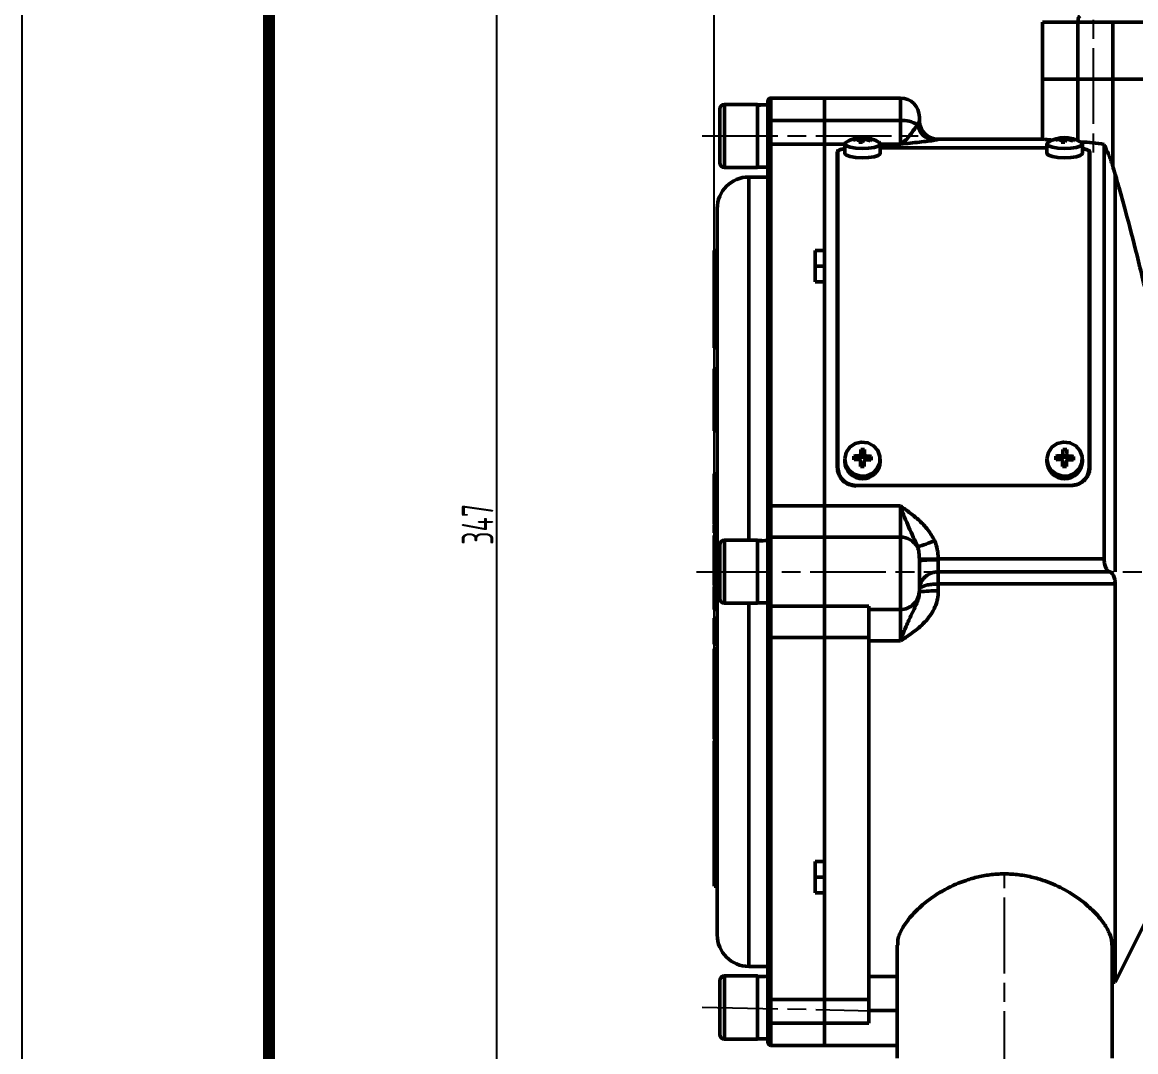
# Model space of a CAD drawing. Header units: millimetres. Extents: x 7343 to 8240, y 5038 to 5694.
# Drawn here: x 7343.4 to 7519.7, y 5391.7 to 5554.7 of the extents above; entities that cross this region are included whole.
import ezdxf

# ---------------------------------------------------------------- set-up
doc = ezdxf.new("R2010")
doc.units = ezdxf.units.MM
doc.linetypes.add('AM_ISO08W050', pattern=[18, 12, -1.5, 3, -1.5])
for name, color, linetype, lineweight in [('AM_5', 3, 'Continuous', 25), ('AM_7', 4, 'AM_ISO08W050', 25), ('AM_BOR', 7, 'Continuous', 50)]:
    doc.layers.add(name, color=color, linetype=linetype, lineweight=lineweight)
doc.styles.add('工程字', font='gbenor.shx', dxfattribs={"width": 0.707, "bigfont": 'hztxt.shx'})
doc.dimstyles.new('AM_GB$0', dxfattribs={"dimtxt": 3.5, "dimasz": 2.5, "dimexe": 1, "dimexo": 1, "dimgap": 0.5, "dimtad": 1, "dimdsep": 46, "dimtxsty": '工程字', "dimcen": 0, "dimclrd": 256, "dimclre": 256, "dimclrt": 2, "dimadec": 0, "dimazin": 2, "dimtp": 0.1, "dimtm": 0.1, "dimtfac": 0.71, "dimtmove": 0, "dimatfit": 3, "dimfxl": 0, "dimlwd": -1, "dimlwe": -1, "dimarcsym": 0})

# ---------------------------------------------------------------- blocks, each defined once
blk = doc.blocks.new('*D38')
at = {"layer": 'AM_5', "transparency": 16777216}
for p, q in [((7452.94, 5418.93), (7452.94, 5656.92)), ((7816.14, 5449.1), (7816.14, 5656.92)), ((7813.64, 5655.92), (7455.44, 5655.92))]:
    blk.add_line(p, q, dxfattribs=at)
for points in [[(7455.44, 5656.34), (7455.44, 5655.51), (7452.94, 5655.92)], [(7813.64, 5656.34), (7813.64, 5655.51), (7816.14, 5655.92)]]:
    blk.add_solid(points, dxfattribs=at)
at = {"layer": 'Defpoints', "color": 0}
for p in [(7452.94, 5655.92), (7816.14, 5448.1), (7452.94, 5417.93)]:
    blk.add_point(p, dxfattribs=at)
at = {"layer": 'AM_5', "color": 2, "transparency": 16777216, "insert": (7629.74, 5658.92), "char_height": 5, "attachment_point": 5, "style": '工程字'}
blk.add_mtext('363.2', dxfattribs=at)
blk = doc.blocks.new('*D42')
at = {"layer": 'AM_5', "transparency": 16777216}
for p, q in [((7603.94, 5648.73), (7417.51, 5648.73)), ((7418.51, 5646.23), (7418.51, 5304.23)), ((7612.44, 5301.73), (7417.51, 5301.73))]:
    blk.add_line(p, q, dxfattribs=at)
for points in [[(7418.1, 5646.23), (7418.93, 5646.23), (7418.51, 5648.73)], [(7418.1, 5304.23), (7418.93, 5304.23), (7418.51, 5301.73)]]:
    blk.add_solid(points, dxfattribs=at)
at = {"layer": 'Defpoints', "color": 0}
for p in [(7604.94, 5648.73), (7418.51, 5301.73), (7613.44, 5301.73)]:
    blk.add_point(p, dxfattribs=at)
at = {"layer": 'AM_5', "color": 2, "transparency": 16777216, "insert": (7415.51, 5475.23), "char_height": 5, "attachment_point": 5, "rotation": 90, "style": '工程字'}
blk.add_mtext('347', dxfattribs=at)

msp = doc.modelspace()

# ---------------------------------------------------------------- linework, layer by layer
msp.add_line((7343.435, 5038.228), (7343.435, 5694.478))
at = {"const_width": 1.875}
msp.add_lwpolyline([(8232.497, 5686.665), (7382.497, 5686.665), (7382.497, 5046.04), (8232.497, 5046.04)], close=True, dxfattribs=at)
at = {"layer": 'AM_7'}
for p, q in [((7512.94, 5568.623), (7512.94, 5533.6)), ((7451.046, 5536.729), (7485.234, 5536.729)), ((7450.146, 5467.7), (7565.927, 5467.7)), ((7498.94, 5332.141), (7498.893, 5419.884)), ((7451.046, 5398.788), (7480.233, 5398.178))]:
    msp.add_line(p, q, dxfattribs=at)
at = {"layer": 'AM_BOR'}
for p, q in [((7504.94, 5554.729), (7504.94, 5545.729)), ((7510.537, 5554.729), (7504.94, 5554.729)), ((7516.038, 5554.729), (7510.537, 5554.729)), ((7510.537, 5554.729), (7510.537, 5545.729)), ((7590.924, 5554.729), (7516.038, 5554.729)), ((7516.038, 5554.729), (7516.038, 5545.729)), ((7504.94, 5545.729), (7504.94, 5536.2)), ((7510.537, 5545.729), (7504.94, 5545.729)), ((7510.537, 5545.729), (7516.038, 5545.729)), ((7510.537, 5535.996), (7510.537, 5545.729)), ((7516.038, 5545.729), (7537.863, 5545.729)), ((7516.038, 5545.729), (7516.038, 5532.023)), ((7516.038, 5545.729), (7590.924, 5545.729)), ((7459.84, 5541.729), (7454.59, 5541.729)), ((7454.59, 5541.729), (7454.59, 5531.729)), ((7459.84, 5541.729), (7459.84, 5531.729)), ((7461.44, 5538.986), (7461.44, 5542.229)), ((7470.44, 5542.729), (7461.94, 5542.729)), ((7461.94, 5542.729), (7461.94, 5539.191)), ((7482.44, 5542.729), (7470.44, 5542.729)), ((7470.44, 5539.191), (7470.44, 5542.729)), ((7482.44, 5539.191), (7482.44, 5542.729)), ((7453.84, 5532.479), (7453.84, 5540.979)), ((7485.44, 5539.729), (7485.44, 5539.194)), ((7461.44, 5534.939), (7461.44, 5538.986)), ((7461.94, 5539.191), (7461.94, 5535.433)), ((7461.94, 5539.191), (7470.44, 5539.191)), ((7470.44, 5535.433), (7470.44, 5539.191)), ((7470.44, 5539.191), (7482.44, 5539.191)), ((7482.44, 5535.433), (7482.44, 5539.191)), ((7475.212, 5536.133), (7475.149, 5536.243)), ((7475.915, 5536.202), (7475.915, 5536.355)), ((7476.028, 5535.763), (7476.028, 5536.137)), ((7476.27, 5536.414), (7476.27, 5535.75)), ((7476.355, 5535.744), (7476.432, 5536.455)), ((7476.851, 5536.373), (7476.851, 5536.153)), ((7477.089, 5536.292), (7477.089, 5536.12)), ((7505.201, 5536.199), (7488.434, 5536.199)), ((7488.436, 5536.199), (7488.434, 5536.199)), ((7505.186, 5536.2), (7488.436, 5536.2)), ((7507.212, 5536.133), (7507.149, 5536.243)), ((7507.915, 5536.202), (7507.915, 5536.355)), ((7508.028, 5535.763), (7508.028, 5536.137)), ((7508.27, 5536.414), (7508.27, 5535.75)), ((7508.355, 5535.744), (7508.432, 5536.455)), ((7508.851, 5536.373), (7508.851, 5536.153)), ((7509.089, 5536.292), (7509.089, 5536.12)), ((7461.44, 5478.065), (7461.44, 5534.939)), ((7461.94, 5535.433), (7461.94, 5478.141)), ((7461.94, 5535.433), (7470.44, 5535.433)), ((7470.44, 5518.578), (7470.44, 5535.433)), ((7470.44, 5535.433), (7470.44, 5478.141)), ((7473.64, 5535.433), (7470.44, 5535.433)), ((7473.64, 5535.464), (7473.64, 5533.972)), ((7476.022, 5535.763), (7476.022, 5536.116)), ((7479.24, 5533.972), (7479.24, 5535.464)), ((7482.44, 5535.433), (7479.24, 5535.433)), ((7479.24, 5534.854), (7505.64, 5534.854)), ((7505.64, 5535.464), (7505.64, 5533.972)), ((7508.022, 5535.763), (7508.022, 5536.116)), ((7508.075, 5535.94), (7508.526, 5535.906)), ((7511.24, 5533.972), (7511.24, 5535.464)), ((7514.69, 5469.757), (7514.69, 5535.392)), ((7472.44, 5484.313), (7472.44, 5534.192)), ((7472.54, 5484.195), (7472.54, 5534.221)), ((7512.34, 5534.221), (7512.34, 5484.195)), ((7512.44, 5484.313), (7512.44, 5534.192)), ((7454.59, 5531.729), (7459.84, 5531.729)), ((7459.84, 5531.789), (7461.44, 5531.789)), ((7461.44, 5530.229), (7458.44, 5530.229)), ((7458.44, 5530.229), (7458.44, 5472.729)), ((7516.44, 5467.729), (7516.44, 5530.636)), ((7453.44, 5410.229), (7453.44, 5525.229)), ((7452.94, 5518.59), (7453.44, 5518.59)), ((7452.94, 5518.59), (7452.94, 5518.403)), ((7468.94, 5518.578), (7470.44, 5518.578)), ((7468.94, 5518.578), (7468.94, 5513.628)), ((7452.94, 5518.366), (7453.44, 5518.366)), ((7452.94, 5518.366), (7452.94, 5518.23)), ((7452.94, 5518.23), (7453.44, 5518.23)), ((7452.94, 5516.921), (7453.44, 5516.921)), ((7452.94, 5516.921), (7452.94, 5516.424)), ((7452.94, 5516.424), (7453.44, 5516.424)), ((7468.94, 5516.099), (7470.44, 5516.099)), ((7452.94, 5514.488), (7453.44, 5514.488)), ((7468.94, 5513.628), (7470.44, 5513.628)), ((7470.44, 5478.141), (7470.44, 5513.628)), ((7452.94, 5512.447), (7453.44, 5512.447)), ((7452.94, 5512.414), (7452.94, 5512.288)), ((7452.94, 5512.262), (7453.44, 5512.262)), ((7452.877, 5510.444), (7452.94, 5510.444)), ((7452.94, 5511.435), (7453.44, 5511.435)), ((7452.94, 5511.435), (7452.94, 5509.555)), ((7452.94, 5509.555), (7453.44, 5509.555)), ((7452.94, 5508.834), (7453.44, 5508.834)), ((7452.94, 5508.834), (7452.94, 5508.302)), ((7452.94, 5508.302), (7453.44, 5508.302)), ((7452.94, 5508.302), (7452.94, 5507.213)), ((7452.94, 5507.213), (7453.44, 5507.213)), ((7452.94, 5507.213), (7452.94, 5506.882)), ((7452.94, 5506.882), (7453.44, 5506.882)), ((7452.94, 5506.161), (7453.44, 5506.161)), ((7452.94, 5506.161), (7452.94, 5505.629)), ((7452.94, 5505.629), (7453.44, 5505.629)), ((7452.94, 5505.629), (7452.94, 5505.326)), ((7452.94, 5505.326), (7453.44, 5505.326)), ((7452.94, 5503.819), (7453.44, 5503.819)), ((7452.94, 5503.168), (7453.44, 5503.168)), ((7452.94, 5499.861), (7453.44, 5499.861)), ((7452.94, 5499.861), (7452.94, 5499.535)), ((7452.94, 5499.535), (7453.44, 5499.535)), ((7452.94, 5499.535), (7452.94, 5499.44)), ((7452.94, 5499.378), (7453.44, 5499.378)), ((7452.94, 5498.553), (7453.44, 5498.553)), ((7452.94, 5498.308), (7452.94, 5498.255)), ((7452.94, 5498.242), (7453.44, 5498.242)), ((7452.94, 5497.376), (7453.44, 5497.376)), ((7452.94, 5497.364), (7452.94, 5496.646)), ((7452.94, 5496.585), (7453.44, 5496.585)), ((7452.94, 5495.773), (7453.44, 5495.773)), ((7452.94, 5495.73), (7452.94, 5494.941)), ((7452.94, 5494.941), (7453.44, 5494.941)), ((7452.94, 5494.093), (7453.44, 5494.093)), ((7452.94, 5494.093), (7452.94, 5493.766)), ((7452.94, 5493.766), (7453.44, 5493.766)), ((7452.94, 5493.762), (7453.44, 5493.762)), ((7452.94, 5493.762), (7452.94, 5493.436)), ((7452.94, 5493.436), (7453.44, 5493.436)), ((7452.94, 5492.442), (7453.44, 5492.442)), ((7452.94, 5492.442), (7452.94, 5492.132)), ((7452.94, 5492.132), (7453.44, 5492.132)), ((7452.94, 5491.812), (7453.44, 5491.812)), ((7452.94, 5491.812), (7452.94, 5491.231)), ((7452.94, 5491.231), (7453.44, 5491.231)), ((7452.94, 5490.399), (7453.44, 5490.399)), ((7452.94, 5490.399), (7452.94, 5490.054)), ((7452.94, 5490.054), (7453.44, 5490.054)), ((7476.155, 5485.971), (7476.174, 5487.072)), ((7508.155, 5485.971), (7508.174, 5487.072)), ((7473.64, 5485.562), (7473.64, 5485.17)), ((7475.847, 5485.688), (7475.065, 5486.052)), ((7475.847, 5485.688), (7475.847, 5486.074)), ((7475.913, 5485.481), (7475.917, 5485.664)), ((7476.125, 5484.815), (7476.125, 5485.204)), ((7476.125, 5484.811), (7476.125, 5485.196)), ((7476.145, 5485.873), (7476.761, 5485.858)), ((7476.155, 5486.356), (7476.155, 5485.971)), ((7476.754, 5486.335), (7476.754, 5485.946)), ((7476.977, 5485.638), (7476.972, 5485.458)), ((7477.047, 5486.045), (7477.047, 5485.659)), ((7477.047, 5485.659), (7477.829, 5485.985)), ((7479.24, 5485.17), (7479.24, 5485.562)), ((7505.64, 5485.562), (7505.64, 5485.17)), ((7507.847, 5485.688), (7507.065, 5486.052)), ((7507.847, 5485.688), (7507.847, 5486.074)), ((7507.913, 5485.481), (7507.917, 5485.664)), ((7508.125, 5484.815), (7508.125, 5485.204)), ((7508.125, 5484.811), (7508.125, 5485.196)), ((7508.145, 5485.873), (7508.761, 5485.858)), ((7508.155, 5486.356), (7508.155, 5485.971)), ((7508.754, 5486.335), (7508.754, 5485.946)), ((7508.977, 5485.638), (7508.972, 5485.458)), ((7509.047, 5486.045), (7509.047, 5485.659)), ((7509.047, 5485.659), (7509.829, 5485.985)), ((7511.24, 5485.17), (7511.24, 5485.562)), ((7472.54, 5484.195), (7472.54, 5484.074)), ((7476.125, 5484.811), (7476.105, 5484.4)), ((7476.716, 5484.833), (7476.125, 5484.848)), ((7508.125, 5484.811), (7508.105, 5484.4)), ((7508.716, 5484.833), (7508.125, 5484.848)), ((7512.34, 5484.074), (7512.065, 5482.986)), ((7512.34, 5484.195), (7512.34, 5484.074)), ((7452.94, 5483.244), (7453.44, 5483.244)), ((7452.94, 5482.221), (7453.44, 5482.221)), ((7452.94, 5482.221), (7452.94, 5481.566)), ((7452.94, 5481.566), (7453.44, 5481.566)), ((7452.94, 5481.566), (7452.94, 5478.414)), ((7475.44, 5481.386), (7475.44, 5481.286)), ((7509.44, 5481.386), (7475.44, 5481.386)), ((7509.44, 5481.386), (7509.44, 5481.286)), ((7452.94, 5478.414), (7453.44, 5478.414)), ((7452.94, 5478.414), (7452.94, 5477.677)), ((7461.44, 5472.745), (7461.44, 5478.065)), ((7461.94, 5478.141), (7461.94, 5473.201)), ((7461.94, 5478.141), (7470.44, 5478.141)), ((7470.44, 5473.201), (7470.44, 5478.141)), ((7470.44, 5478.141), (7482.44, 5478.141)), ((7482.44, 5473.201), (7482.44, 5478.141)), ((7452.94, 5477.677), (7453.44, 5477.677)), ((7452.94, 5476.326), (7452.94, 5476.277)), ((7452.94, 5476.203), (7453.44, 5476.203)), ((7452.94, 5475.302), (7453.44, 5475.302)), ((7452.94, 5475.228), (7452.94, 5474.607)), ((7452.94, 5474.607), (7453.44, 5474.607)), ((7452.94, 5474.607), (7452.94, 5473.87)), ((7452.94, 5473.87), (7453.44, 5473.87)), ((7452.94, 5473.747), (7453.44, 5473.747)), ((7452.94, 5473.486), (7452.94, 5473.307)), ((7452.94, 5473.307), (7453.44, 5473.307)), ((7452.94, 5473.307), (7452.94, 5473.099)), ((7452.94, 5473.099), (7453.44, 5473.099)), ((7452.94, 5473.099), (7452.94, 5465.554)), ((7459.84, 5472.729), (7454.59, 5472.729)), ((7454.59, 5472.729), (7454.59, 5462.729)), ((7459.84, 5472.729), (7459.84, 5462.729)), ((7461.44, 5462.714), (7461.44, 5472.745)), ((7461.94, 5473.201), (7461.94, 5462.258)), ((7461.94, 5473.201), (7470.44, 5473.201)), ((7470.44, 5462.258), (7470.44, 5473.201)), ((7482.44, 5473.201), (7470.44, 5473.201)), ((7482.44, 5461.75), (7482.44, 5473.201)), ((7453.84, 5463.479), (7453.84, 5471.979)), ((7485.44, 5469.44), (7485.44, 5464.739)), ((7488.434, 5469.757), (7514.69, 5469.757)), ((7488.44, 5469.595), (7488.44, 5467.714)), ((7515.579, 5467.714), (7488.44, 5467.714)), ((7488.44, 5467.714), (7488.44, 5465.789)), ((7488.44, 5465.789), (7488.44, 5464.672)), ((7516.44, 5465.789), (7488.44, 5465.789)), ((7516.44, 5402.729), (7516.44, 5465.789)), ((7453.44, 5465.397), (7452.877, 5465.397)), ((7452.94, 5465.37), (7453.44, 5465.37)), ((7452.94, 5465.195), (7452.94, 5464.825)), ((7485.44, 5464.739), (7485.44, 5464.531)), ((7452.94, 5462.835), (7453.44, 5462.835)), ((7452.94, 5462.835), (7452.94, 5461.75)), ((7454.59, 5462.729), (7459.84, 5462.729)), ((7458.44, 5462.729), (7458.44, 5405.229)), ((7459.84, 5462.789), (7461.44, 5462.789)), ((7461.44, 5457.394), (7461.44, 5462.714)), ((7461.94, 5462.258), (7470.44, 5462.258)), ((7461.94, 5462.258), (7461.94, 5457.318)), ((7470.44, 5457.318), (7470.44, 5462.258)), ((7470.44, 5462.258), (7477.44, 5462.258)), ((7477.44, 5462.258), (7477.44, 5457.318)), ((7452.877, 5461.946), (7452.94, 5461.946)), ((7452.94, 5461.75), (7453.44, 5461.75)), ((7452.94, 5460.384), (7453.44, 5460.384)), ((7452.94, 5460.384), (7452.94, 5460.262)), ((7477.44, 5461.75), (7482.44, 5461.75)), ((7482.44, 5456.781), (7482.44, 5461.75)), ((7452.94, 5460.284), (7452.877, 5460.284)), ((7452.94, 5460.262), (7453.44, 5460.262)), ((7452.94, 5460.262), (7452.94, 5459.734)), ((7452.94, 5459.734), (7453.44, 5459.734)), ((7452.94, 5459.734), (7452.94, 5459.611)), ((7452.94, 5459.611), (7453.44, 5459.611)), ((7452.94, 5459.611), (7452.94, 5459.564)), ((7452.94, 5459.564), (7453.44, 5459.564)), ((7452.94, 5459.564), (7452.94, 5459.441)), ((7452.94, 5459.441), (7453.44, 5459.441)), ((7452.94, 5459.441), (7452.94, 5456.246)), ((7461.44, 5400.519), (7461.44, 5457.394)), ((7461.94, 5457.318), (7470.44, 5457.318)), ((7461.94, 5457.318), (7461.94, 5400.025)), ((7470.44, 5421.831), (7470.44, 5457.318)), ((7477.44, 5457.318), (7470.44, 5457.318)), ((7470.44, 5457.318), (7470.44, 5400.025)), ((7477.44, 5457.318), (7477.44, 5400.025)), ((7452.877, 5456.519), (7452.94, 5456.519)), ((7452.94, 5456.246), (7453.44, 5456.246)), ((7452.94, 5455.512), (7453.44, 5455.512)), ((7452.94, 5455.512), (7452.94, 5455.322)), ((7452.94, 5455.322), (7453.44, 5455.322)), ((7452.94, 5455.322), (7452.94, 5454.091)), ((7482.44, 5456.781), (7477.44, 5456.781)), ((7452.94, 5454.091), (7453.44, 5454.091)), ((7452.94, 5454.091), (7452.94, 5453.902)), ((7452.94, 5453.902), (7453.44, 5453.902)), ((7452.94, 5453.902), (7452.94, 5450.645)), ((7452.94, 5450.645), (7453.44, 5450.645)), ((7452.94, 5450.645), (7452.94, 5450.139)), ((7452.94, 5450.139), (7453.44, 5450.139)), ((7452.94, 5450.139), (7452.94, 5449.582)), ((7452.94, 5449.582), (7453.44, 5449.582)), ((7452.94, 5449.582), (7452.94, 5447.305)), ((7452.94, 5447.305), (7453.44, 5447.305)), ((7452.94, 5447.305), (7452.94, 5446.64)), ((7452.94, 5446.64), (7453.44, 5446.64)), ((7452.94, 5446.64), (7452.94, 5445.576)), ((7453.44, 5445.669), (7452.877, 5445.669)), ((7453.44, 5445.57), (7452.877, 5445.57)), ((7452.94, 5445.189), (7453.44, 5445.189)), ((7452.94, 5445.189), (7452.94, 5444.761)), ((7452.94, 5444.761), (7453.44, 5444.761)), ((7452.94, 5444.761), (7452.94, 5443.312)), ((7452.94, 5443.312), (7453.44, 5443.312)), ((7452.94, 5443.312), (7452.94, 5442.85)), ((7452.94, 5442.85), (7453.44, 5442.85)), ((7452.877, 5441.229), (7452.94, 5441.229)), ((7452.877, 5441.207), (7453.44, 5441.207)), ((7452.94, 5441.926), (7453.44, 5441.926)), ((7452.94, 5440.944), (7453.44, 5440.944)), ((7452.94, 5439.242), (7453.44, 5439.242)), ((7452.94, 5439.242), (7452.94, 5438.7)), ((7452.94, 5438.7), (7453.44, 5438.7)), ((7452.94, 5438.7), (7452.94, 5438.098)), ((7452.94, 5438.098), (7453.44, 5438.098)), ((7452.94, 5438.098), (7452.94, 5437.978)), ((7452.94, 5437.978), (7453.44, 5437.978)), ((7452.94, 5437.978), (7452.94, 5436.541)), ((7452.94, 5436.541), (7453.44, 5436.541)), ((7452.94, 5436.541), (7452.94, 5435.963)), ((7452.94, 5435.963), (7453.44, 5435.963)), ((7452.94, 5435.963), (7452.94, 5435.71)), ((7452.94, 5435.71), (7453.44, 5435.71)), ((7452.94, 5435.71), (7452.94, 5434.607)), ((7452.94, 5434.607), (7453.44, 5434.607)), ((7452.94, 5434.607), (7452.94, 5434.185)), ((7452.94, 5434.185), (7453.44, 5434.185)), ((7452.94, 5434.185), (7452.94, 5431.865)), ((7452.94, 5433.865), (7452.877, 5433.865)), ((7452.94, 5431.865), (7453.44, 5431.865)), ((7452.94, 5431.865), (7452.94, 5430.185)), ((7452.877, 5428.762), (7452.94, 5428.762)), ((7452.94, 5430.185), (7453.44, 5430.185)), ((7452.94, 5430.185), (7452.94, 5429.678)), ((7452.94, 5429.678), (7453.44, 5429.678)), ((7452.94, 5429.678), (7452.94, 5428.544)), ((7452.877, 5427.246), (7452.94, 5427.246)), ((7452.94, 5428.544), (7453.44, 5428.544)), ((7452.94, 5428.544), (7452.94, 5428.079)), ((7452.94, 5428.079), (7453.44, 5428.079)), ((7452.94, 5428.079), (7452.94, 5427.497)), ((7452.94, 5427.497), (7453.44, 5427.497)), ((7452.94, 5427.497), (7452.94, 5427.248)), ((7452.94, 5427.248), (7453.44, 5427.248)), ((7452.94, 5427.248), (7452.94, 5426.744)), ((7452.94, 5426.744), (7453.44, 5426.744)), ((7452.94, 5426.744), (7452.94, 5424.968)), ((7452.94, 5424.968), (7453.44, 5424.968)), ((7452.94, 5424.968), (7452.94, 5424.25)), ((7452.94, 5424.25), (7453.44, 5424.25)), ((7452.94, 5424.25), (7452.94, 5423.678)), ((7452.94, 5423.678), (7453.44, 5423.678)), ((7452.94, 5423.678), (7452.94, 5422.948)), ((7452.94, 5422.948), (7453.44, 5422.948)), ((7452.94, 5422.948), (7452.94, 5421.956)), ((7452.94, 5421.956), (7453.44, 5421.956)), ((7452.94, 5421.956), (7452.94, 5421.384)), ((7468.94, 5421.831), (7470.44, 5421.831)), ((7468.94, 5421.831), (7468.94, 5416.881)), ((7452.94, 5421.384), (7453.44, 5421.384)), ((7452.94, 5421.384), (7452.94, 5420.29)), ((7452.94, 5420.29), (7453.44, 5420.29)), ((7452.94, 5420.29), (7452.94, 5420.189)), ((7452.94, 5420.189), (7453.44, 5420.189)), ((7452.94, 5420.189), (7452.94, 5419.599)), ((7452.94, 5419.599), (7453.44, 5419.599)), ((7452.94, 5419.599), (7452.94, 5418.847)), ((7452.94, 5418.847), (7453.44, 5418.847)), ((7452.94, 5418.847), (7452.94, 5418.289)), ((7452.94, 5418.289), (7453.44, 5418.289)), ((7452.94, 5418.289), (7452.94, 5418.205)), ((7452.94, 5418.205), (7453.44, 5418.205)), ((7452.94, 5418.205), (7452.94, 5417.931)), ((7468.94, 5419.359), (7470.44, 5419.359)), ((7452.94, 5417.931), (7453.44, 5417.931)), ((7468.94, 5416.881), (7470.44, 5416.881)), ((7470.44, 5400.025), (7470.44, 5416.881)), ((7516.44, 5402.729), (7523.44, 5416.729)), ((7481.94, 5408.626), (7481.94, 5390.729)), ((7515.94, 5390.729), (7515.94, 5408.62)), ((7458.44, 5405.229), (7461.44, 5405.229)), ((7453.84, 5394.479), (7453.84, 5402.979)), ((7459.84, 5403.729), (7454.59, 5403.729)), ((7454.59, 5403.729), (7454.59, 5393.729)), ((7459.84, 5403.729), (7459.84, 5393.729)), ((7477.44, 5403.658), (7481.94, 5403.658)), ((7515.94, 5402.729), (7516.44, 5402.729)), ((7461.44, 5396.473), (7461.44, 5400.519)), ((7461.94, 5400.025), (7470.44, 5400.025)), ((7461.94, 5400.025), (7461.94, 5396.268)), ((7470.44, 5396.268), (7470.44, 5400.025)), ((7470.44, 5400.025), (7477.44, 5400.025)), ((7477.44, 5400.025), (7477.44, 5396.268)), ((7481.94, 5398.237), (7477.44, 5398.237)), ((7461.44, 5393.229), (7461.44, 5396.473)), ((7461.94, 5396.268), (7470.44, 5396.268)), ((7461.94, 5396.268), (7461.94, 5392.729)), ((7470.44, 5392.729), (7470.44, 5396.268)), ((7477.44, 5396.268), (7470.44, 5396.268)), ((7454.59, 5393.729), (7459.84, 5393.729)), ((7459.84, 5393.789), (7461.44, 5393.789)), ((7461.94, 5392.729), (7470.44, 5392.729)), ((7470.44, 5392.729), (7481.94, 5392.729))]:
    msp.add_line(p, q, dxfattribs=at)
at = {"layer": 'AM_BOR', "flags": 128}
for points in [[(7510.838, 5555.729), (7510.779, 5555.71), (7510.723, 5555.653), (7510.671, 5555.561), (7510.625, 5555.436), (7510.588, 5555.285), (7510.56, 5555.112), (7510.543, 5554.924), (7510.537, 5554.729)], [(7461.94, 5539.191), (7461.842, 5539.187), (7461.748, 5539.175), (7461.662, 5539.156), (7461.586, 5539.131), (7461.524, 5539.1), (7461.478, 5539.064), (7461.449, 5539.026), (7461.44, 5538.986)], [(7479.018, 5535.741), (7479.15, 5535.642), (7479.221, 5535.381), (7478.916, 5535.131), (7478.277, 5534.926), (7477.389, 5534.793), (7476.374, 5534.751), (7475.367, 5534.805), (7474.505, 5534.948), (7473.904, 5535.161), (7473.646, 5535.415), (7473.765, 5535.675), (7473.861, 5535.741)], [(7511.018, 5535.741), (7511.15, 5535.642), (7511.221, 5535.381), (7510.916, 5535.131), (7510.277, 5534.926), (7509.389, 5534.793), (7508.374, 5534.751), (7507.367, 5534.805), (7506.505, 5534.948), (7505.904, 5535.161), (7505.646, 5535.415), (7505.765, 5535.675), (7505.861, 5535.741)], [(7479.24, 5533.972), (7479.221, 5533.889), (7478.916, 5533.639), (7478.277, 5533.434), (7477.389, 5533.301), (7476.374, 5533.259), (7475.367, 5533.313), (7474.505, 5533.457), (7473.904, 5533.669), (7473.646, 5533.923), (7473.64, 5533.972)], [(7511.24, 5533.972), (7511.221, 5533.889), (7510.916, 5533.639), (7510.277, 5533.434), (7509.389, 5533.301), (7508.374, 5533.259), (7507.367, 5533.313), (7506.505, 5533.457), (7505.904, 5533.669), (7505.646, 5533.923), (7505.64, 5533.972)], [(7473.64, 5485.63), (7473.855, 5486.603), (7474.418, 5487.436), (7475.254, 5488.016), (7476.251, 5488.264), (7477.273, 5488.147), (7478.182, 5487.682), (7478.856, 5486.93), (7479.204, 5485.993), (7479.178, 5484.998), (7478.783, 5484.08), (7478.071, 5483.361), (7477.138, 5482.94), (7476.112, 5482.873), (7475.129, 5483.169), (7474.324, 5483.789), (7473.804, 5484.647), (7473.64, 5485.63)], [(7476.155, 5486.356), (7476.157, 5486.449), (7476.16, 5486.54), (7476.162, 5486.631), (7476.164, 5486.721), (7476.167, 5486.81), (7476.169, 5486.899), (7476.172, 5486.986), (7476.174, 5487.072)], [(7476.774, 5487.058), (7476.772, 5486.971), (7476.769, 5486.884), (7476.767, 5486.796), (7476.764, 5486.707), (7476.762, 5486.617), (7476.759, 5486.526), (7476.757, 5486.434), (7476.754, 5486.342)], [(7505.64, 5485.63), (7505.855, 5486.603), (7506.418, 5487.436), (7507.254, 5488.016), (7508.251, 5488.264), (7509.273, 5488.147), (7510.182, 5487.682), (7510.856, 5486.93), (7511.204, 5485.993), (7511.178, 5484.998), (7510.783, 5484.08), (7510.071, 5483.361), (7509.138, 5482.94), (7508.112, 5482.873), (7507.129, 5483.169), (7506.324, 5483.789), (7505.804, 5484.647), (7505.64, 5485.63)], [(7508.155, 5486.356), (7508.157, 5486.449), (7508.16, 5486.54), (7508.162, 5486.631), (7508.164, 5486.721), (7508.167, 5486.81), (7508.169, 5486.899), (7508.172, 5486.986), (7508.174, 5487.072)], [(7508.774, 5487.058), (7508.772, 5486.971), (7508.769, 5486.884), (7508.767, 5486.796), (7508.764, 5486.707), (7508.762, 5486.617), (7508.759, 5486.526), (7508.757, 5486.434), (7508.754, 5486.342)], [(7476.105, 5484.4), (7476.108, 5484.5), (7476.11, 5484.599), (7476.112, 5484.699), (7476.115, 5484.799), (7476.117, 5484.899), (7476.12, 5484.998), (7476.122, 5485.097), (7476.125, 5485.196)], [(7476.724, 5485.182), (7476.722, 5485.083), (7476.72, 5484.984), (7476.717, 5484.884), (7476.715, 5484.784), (7476.712, 5484.685), (7476.71, 5484.585), (7476.707, 5484.485), (7476.705, 5484.385)], [(7508.105, 5484.4), (7508.108, 5484.5), (7508.11, 5484.599), (7508.112, 5484.699), (7508.115, 5484.799), (7508.117, 5484.899), (7508.12, 5484.998), (7508.122, 5485.097), (7508.125, 5485.196)], [(7508.724, 5485.182), (7508.722, 5485.083), (7508.72, 5484.984), (7508.717, 5484.884), (7508.715, 5484.784), (7508.712, 5484.685), (7508.71, 5484.585), (7508.707, 5484.485), (7508.705, 5484.385)], [(7461.44, 5396.473), (7461.449, 5396.433), (7461.478, 5396.394), (7461.524, 5396.359), (7461.586, 5396.328), (7461.662, 5396.302), (7461.748, 5396.283), (7461.842, 5396.272), (7461.94, 5396.268)]]:
    msp.add_lwpolyline(points, dxfattribs=at)
at = {"layer": 'AM_BOR'}
for centre, radius, start, end in [((7454.59, 5540.979), 0.75, 90, 180), ((7461.94, 5542.229), 0.5, 90, 180), ((7482.44, 5539.729), 3, 0, 90), ((7482.716, 5534.664), 4.536, 57.80439, 93.5008), ((7488.025, 5538.976), 2.931, 189.29821, 266.11754), ((7488.437, 5539.201), 3.002, 181.88142, 269.94971), ((7488.438, 5539.196), 2.998, 180.03771, 270.03861), ((7476.44, 5531.458), 5, 90.42956, 121.04915), ((7475.506, 5535.821), 0.552, 130.16509, 150.42184), ((7476.104, 5531.415), 4.801, 93.74723, 102.98756), ((7476.228, 5531.565), 4.801, 93.74723, 102.98756), ((7476.405, 5536.221), 0.236, 83.54512, 124.94172), ((7476.467, 5531.639), 4.817, 83.4195, 90.41692), ((7476.992, 5536.189), 0.236, 83.52876, 124.95808), ((7476.09, 5531.11), 5.109, 71.27509, 80.14001), ((7476.44, 5531.458), 5, 58.95085, 83.40784), ((7476.214, 5531.26), 5.108, 71.27455, 80.14055), ((7508.44, 5531.458), 5, 90.42956, 121.04915), ((7507.506, 5535.821), 0.552, 130.16226, 150.42128), ((7508.104, 5531.416), 4.801, 93.74691, 102.98772), ((7508.228, 5531.565), 4.801, 93.74695, 102.98785), ((7508.405, 5536.221), 0.236, 83.54438, 124.94247), ((7508.467, 5531.639), 4.816, 83.41938, 90.41696), ((7508.992, 5536.189), 0.236, 83.53147, 124.95412), ((7508.09, 5531.11), 5.109, 71.27514, 80.14023), ((7508.44, 5531.458), 5, 58.95085, 83.40784), ((7508.214, 5531.259), 5.109, 71.275, 80.1401), ((7461.937, 5534.936), 0.497, 89.66737, 179.66281), ((7478.449, 5534.777), 2.772, 151.12739, 159.07747), ((7475.8, 5529.177), 6.59, 84.36181, 89.47445), ((7479.037, 5534.745), 2.773, 151.129, 159.07585), ((7480.554, 5533.729), 3.592, 138.7437, 141.84322), ((7510.45, 5534.776), 2.773, 151.12851, 159.07433), ((7507.8, 5529.177), 6.59, 84.36175, 89.47459), ((7511.036, 5534.745), 2.772, 151.12685, 159.07599), ((7512.535, 5533.744), 3.567, 138.73314, 141.85379), ((7454.59, 5532.479), 0.75, 180, 270), ((7458.44, 5525.229), 5, 90, 180), ((7476.308, 5480.184), 6.889, 86.12104, 91.11236), ((7508.308, 5480.184), 6.89, 86.12114, 91.11229), ((7476.44, 5485.238), 2.801, 181.40528, 358.59472), ((7484.003, 5485.531), 8.953, 176.66414, 180.378), ((7475.95, 5467.072), 18.422, 90.36597, 92.79885), ((7475.965, 5467.656), 18.418, 90.36515, 92.79859), ((7475.86, 5485.954), 0.296, 281.1572, 344.06888), ((7477.048, 5485.924), 0.295, 192.97835, 256.07969), ((7476.018, 5466.932), 18.561, 84.44756, 86.86827), ((7476.034, 5467.519), 18.553, 84.44762, 86.8693), ((7468.652, 5485.932), 9.177, 356.708, 0.33121), ((7508.44, 5485.238), 2.801, 181.40516, 358.59484), ((7516.025, 5485.53), 8.975, 176.66781, 180.37286), ((7507.95, 5467.071), 18.423, 90.36605, 92.79874), ((7507.965, 5467.656), 18.418, 90.36517, 92.79857), ((7507.86, 5485.954), 0.296, 281.15911, 344.0651), ((7509.048, 5485.924), 0.295, 192.97767, 256.07839), ((7508.018, 5466.931), 18.561, 84.44762, 86.86821), ((7508.034, 5467.52), 18.552, 84.44756, 86.86935), ((7500.648, 5485.932), 9.181, 356.70954, 0.33113), ((7476.85, 5502.822), 18.438, 267.68444, 269.54902), ((7508.85, 5502.823), 18.438, 267.68448, 269.54898), ((7461.817, 5477.261), 0.888, 82.09423, 115.19017), ((7454.59, 5471.979), 0.75, 90, 180), ((7461.918, 5472.722), 0.48, 87.48434, 177.24126), ((7482.496, 5470.165), 3.037, 29.70344, 91.05793), ((7480.963, 5487.195), 16.076, 285.03408, 295.27408), ((7486.998, 5497.022), 27.302, 266.7227, 273.0161), ((7487.692, 5454.925), 14.689, 87.08109, 98.81923), ((7482.445, 5464.745), 2.995, 269.90289, 359.90312), ((7487.691, 5448.623), 16.067, 87.33009, 98.05608), ((7454.59, 5463.479), 0.75, 180, 270), ((7461.918, 5462.737), 0.48, 182.75829, 272.51517), ((7461.817, 5458.197), 0.888, 244.81242, 277.90318), ((7458.44, 5410.229), 5, 180, 270), ((7454.59, 5402.979), 0.75, 90, 180), ((7461.937, 5400.522), 0.497, 180.33682, 270.33375), ((7454.59, 5394.479), 0.75, 180, 270), ((7461.94, 5393.229), 0.5, 180, 270)]:
    msp.add_arc(centre, radius, start, end, dxfattribs=at)
for centre, major_axis, ratio, start_param, end_param in [((7461.44, 5536.729), (8.556, 0), 0.5773503, 1.5707963, 1.7588997), ((7459.84, 5536.729), (8.556, 0), 0.5773503, 1.4771615, 1.5707963), ((7475.855, 5485.978), (-0.239, 0.283), 0.642305, 2.1967138, 2.4320414), ((7475.855, 5485.978), (0.005, 0.422), 0.7101941, 4.4678705, 4.703198), ((7477.054, 5485.949), (0.005, 0.422), 0.7101941, 1.5616053, 1.7969329), ((7477.054, 5485.949), (0.243, 0.275), 0.6380644, 3.8272287, 4.0625562), ((7507.855, 5485.978), (-0.239, 0.283), 0.642305, 2.1967138, 2.4320414), ((7507.855, 5485.978), (0.005, 0.422), 0.7101941, 4.4678705, 4.703198), ((7509.054, 5485.949), (0.005, 0.422), 0.7101941, 1.5616053, 1.7969329), ((7509.054, 5485.949), (0.243, 0.275), 0.6380644, 3.8272287, 4.0625562), ((7461.44, 5467.729), (8.556, 0), 0.5773503, 1.5707963, 1.7588997), ((7459.84, 5467.729), (8.556, 0), 0.5773503, 1.4771615, 1.5707963), ((7461.44, 5398.729), (8.556, 0), 0.5773503, 1.5707963, 1.7588997), ((7459.84, 5398.729), (8.556, 0), 0.5773503, 1.4771615, 1.5707963)]:
    msp.add_ellipse(centre, major_axis=major_axis, ratio=ratio, start_param=start_param, end_param=end_param, dxfattribs=at)
for points, knots in [([(7485.133, 5538.502), (7484.948, 5538.214), (7484.715, 5537.889), (7484.246, 5537.243), (7484.008, 5536.921), (7483.545, 5536.344), (7483.321, 5536.089), (7482.878, 5535.679), (7482.658, 5535.525), (7482.44, 5535.433)], [0, 0, 0, 0, 0.25, 0.25, 0.5, 0.5, 0.75, 0.75, 1, 1, 1, 1]), ([(7485.133, 5538.502), (7485.254, 5538.586), (7485.327, 5538.681), (7485.416, 5538.887), (7485.431, 5538.998), (7485.437, 5539.102)], [0, 0, 0, 0, 0.5, 0.5, 1, 1, 1, 1]), ([(7476.022, 5536.116), (7476.026, 5536.128), (7476.033, 5536.152), (7476.002, 5536.181), (7475.942, 5536.201), (7475.867, 5536.209), (7475.813, 5536.207), (7475.79, 5536.206)], [0, 0, 0, 0, 0.2134896, 0.4270554, 0.6389391, 0.8500968, 1, 1, 1, 1]), ([(7475.915, 5536.355), (7475.948, 5536.358), (7476.015, 5536.363), (7476.113, 5536.376), (7476.195, 5536.39), (7476.248, 5536.404), (7476.264, 5536.411), (7476.27, 5536.414)], [0, 0, 0, 0, 0.2135131, 0.4270857, 0.6389634, 0.850109, 1, 1, 1, 1]), ([(7476.965, 5536.143), (7476.931, 5536.147), (7476.864, 5536.156), (7476.766, 5536.153), (7476.684, 5536.137), (7476.631, 5536.112), (7476.615, 5536.092), (7476.609, 5536.084)], [0, 0, 0, 0, 0.21348147, 0.42705272, 0.6389541, 0.85010492, 1, 1, 1, 1]), ([(7476.857, 5536.383), (7476.853, 5536.378), (7476.846, 5536.368), (7476.877, 5536.347), (7476.937, 5536.326), (7477.012, 5536.307), (7477.066, 5536.296), (7477.089, 5536.292)], [0, 0, 0, 0, 0.2134984, 0.4270743, 0.6389616, 0.8501209, 1, 1, 1, 1]), ([(7488.434, 5536.199), (7488.427, 5536.192), (7488.413, 5536.183), (7488.362, 5536.163), (7488.326, 5536.152), (7488.18, 5536.114), (7488.032, 5536.085), (7487.827, 5536.052)], [0, 0, 0, 0, 0.25, 0.25, 0.5, 0.5, 1, 1, 1, 1]), ([(7505.201, 5536.199), (7505.259, 5536.193), (7505.533, 5536.162), (7506.095, 5536.106), (7506.538, 5536.062)], [0, 0, 0, 0, 0.2108637, 1, 1, 1, 1]), ([(7508.022, 5536.116), (7508.026, 5536.128), (7508.033, 5536.152), (7508.002, 5536.181), (7507.942, 5536.201), (7507.867, 5536.209), (7507.813, 5536.207), (7507.79, 5536.206)], [0, 0, 0, 0, 0.2134939, 0.4270642, 0.6389616, 0.8501235, 1, 1, 1, 1]), ([(7507.915, 5536.355), (7507.948, 5536.358), (7508.015, 5536.363), (7508.113, 5536.376), (7508.195, 5536.39), (7508.248, 5536.404), (7508.264, 5536.411), (7508.27, 5536.414)], [0, 0, 0, 0, 0.213498, 0.4270712, 0.6389623, 0.8501086, 1, 1, 1, 1]), ([(7508.965, 5536.143), (7508.931, 5536.147), (7508.864, 5536.156), (7508.766, 5536.153), (7508.684, 5536.137), (7508.631, 5536.112), (7508.615, 5536.092), (7508.609, 5536.084)], [0, 0, 0, 0, 0.213499, 0.4270568, 0.6389471, 0.8501087, 1, 1, 1, 1]), ([(7508.857, 5536.383), (7508.853, 5536.378), (7508.846, 5536.368), (7508.877, 5536.347), (7508.937, 5536.326), (7509.012, 5536.307), (7509.066, 5536.296), (7509.089, 5536.292)], [0, 0, 0, 0, 0.2134947, 0.4270676, 0.6389519, 0.8501081, 1, 1, 1, 1]), ([(7472.44, 5534.192), (7472.474, 5534.271), (7472.543, 5534.431), (7472.993, 5534.616), (7473.448, 5534.691), (7473.64, 5534.722)], [0, 0, 0, 0, 0.3673224, 0.7346556, 1, 1, 1, 1]), ([(7472.54, 5534.221), (7472.611, 5534.315), (7472.742, 5534.488), (7473.179, 5534.658), (7473.557, 5534.705), (7473.64, 5534.716)], [0, 0, 0, 0, 0.4804238, 0.8858456, 1, 1, 1, 1]), ([(7485.44, 5535.75), (7484.973, 5535.699), (7484.482, 5535.647), (7483.473, 5535.543), (7482.958, 5535.49), (7482.44, 5535.433)], [0, 0, 0, 0, 0.5, 0.5, 1, 1, 1, 1]), ([(7487.827, 5536.052), (7487.551, 5536.008), (7487.195, 5535.958), (7486.386, 5535.856), (7485.929, 5535.804), (7485.44, 5535.75)], [0, 0, 0, 0, 0.5, 0.5, 1, 1, 1, 1]), ([(7514.69, 5535.392), (7514.116, 5535.495), (7513.119, 5535.675), (7511.669, 5535.743), (7511.053, 5535.772)], [0, 0, 0, 0, 0.5750289, 1, 1, 1, 1]), ([(7511.24, 5534.728), (7511.264, 5534.726), (7511.585, 5534.69), (7512.016, 5534.563), (7512.39, 5534.379), (7512.425, 5534.245), (7512.44, 5534.192)], [0, 0, 0, 0, 0.03064364, 0.39520316, 0.75963938, 1, 1, 1, 1]), ([(7511.24, 5534.715), (7511.323, 5534.705), (7511.726, 5534.655), (7512.192, 5534.486), (7512.29, 5534.31), (7512.34, 5534.221)], [0, 0, 0, 0, 0.1137081, 0.550677, 1, 1, 1, 1]), ([(7516.038, 5532.023), (7515.98, 5532.222), (7515.901, 5532.452), (7515.716, 5532.955), (7515.609, 5533.228), (7515.375, 5533.806), (7515.247, 5534.112), (7514.978, 5534.739), (7514.836, 5535.062), (7514.69, 5535.392)], [0, 0, 0, 0, 0.25, 0.25, 0.5, 0.5, 0.75, 0.75, 1, 1, 1, 1]), ([(7472.562, 5533.787), (7472.545, 5533.778), (7472.438, 5533.723), (7472.439, 5533.658), (7472.44, 5533.603)], [0, 0, 0, 0, 0.1640091, 1, 1, 1, 1]), ([(7512.44, 5533.603), (7512.432, 5533.687), (7512.425, 5533.778), (7512.245, 5533.847), (7512.231, 5533.853)], [0, 0, 0, 0, 0.9249913, 1, 1, 1, 1]), ([(7516.44, 5530.636), (7516.68, 5529.802), (7516.939, 5528.893), (7517.485, 5526.945), (7517.772, 5525.906), (7518.665, 5522.615), (7519.283, 5520.258), (7520.518, 5515.294), (7521.135, 5512.686), (7522.033, 5508.606), (7522.327, 5507.216), (7522.898, 5504.406), (7523.174, 5502.983), (7523.44, 5501.541)], [0, 0, 0, 0, 0.125, 0.125, 0.25, 0.25, 0.5, 0.5, 0.75, 0.75, 0.875, 0.875, 1, 1, 1, 1]), ([(7452.94, 5518.23), (7452.94, 5517.987), (7452.94, 5517.553), (7452.94, 5517.114), (7452.94, 5516.921)], [0, 0, 0, 0, 0.5599712, 1, 1, 1, 1]), ([(7452.94, 5516.424), (7452.94, 5516.064), (7452.94, 5515.42), (7452.94, 5514.773), (7452.94, 5514.488)], [0, 0, 0, 0, 0.5599748, 1, 1, 1, 1]), ([(7452.94, 5514.488), (7452.94, 5514.108), (7452.94, 5513.429), (7452.94, 5512.747), (7452.94, 5512.447)], [0, 0, 0, 0, 0.5600116, 1, 1, 1, 1]), ([(7452.94, 5512.262), (7452.94, 5512.105), (7452.94, 5511.823), (7452.94, 5511.553), (7452.94, 5511.435)], [0, 0, 0, 0, 0.5600014, 1, 1, 1, 1]), ([(7452.94, 5509.555), (7452.94, 5509.417), (7452.94, 5509.171), (7452.94, 5508.937), (7452.94, 5508.834)], [0, 0, 0, 0, 0.5599965, 1, 1, 1, 1]), ([(7452.94, 5506.882), (7452.94, 5506.744), (7452.94, 5506.498), (7452.94, 5506.264), (7452.94, 5506.161)], [0, 0, 0, 0, 0.5599973, 1, 1, 1, 1]), ([(7452.94, 5505.326), (7452.94, 5505.046), (7452.94, 5504.548), (7452.94, 5504.041), (7452.94, 5503.819)], [0, 0, 0, 0, 0.5599993, 1, 1, 1, 1]), ([(7452.94, 5503.75), (7452.94, 5503.703), (7452.94, 5503.509), (7452.94, 5503.315), (7452.94, 5503.168)], [0, 0, 0, 0, 0.2419718, 1, 1, 1, 1]), ([(7452.94, 5499.378), (7452.94, 5499.176), (7452.94, 5498.916), (7452.94, 5498.664), (7452.94, 5498.609)], [0, 0, 0, 0, 0.7822959, 1, 1, 1, 1]), ([(7452.94, 5498.553), (7452.94, 5498.492), (7452.94, 5498.382), (7452.94, 5498.285), (7452.94, 5498.242)], [0, 0, 0, 0, 0.5600111, 1, 1, 1, 1]), ([(7452.94, 5498.242), (7452.94, 5498.08), (7452.94, 5497.79), (7452.94, 5497.503), (7452.94, 5497.376)], [0, 0, 0, 0, 0.5600039, 1, 1, 1, 1]), ([(7452.94, 5496.585), (7452.94, 5496.43), (7452.94, 5496.153), (7452.94, 5495.889), (7452.94, 5495.773)], [0, 0, 0, 0, 0.55967853, 1, 1, 1, 1]), ([(7452.94, 5494.941), (7452.94, 5494.781), (7452.94, 5494.493), (7452.94, 5494.215), (7452.94, 5494.093)], [0, 0, 0, 0, 0.5599842, 1, 1, 1, 1]), ([(7452.94, 5493.407), (7452.94, 5493.247), (7452.94, 5492.921), (7452.94, 5492.603), (7452.94, 5492.442)], [0, 0, 0, 0, 0.4943266, 1, 1, 1, 1]), ([(7452.94, 5492.106), (7452.94, 5492.091), (7452.94, 5491.997), (7452.94, 5491.896), (7452.94, 5491.812)], [0, 0, 0, 0, 0.1588682, 1, 1, 1, 1]), ([(7452.94, 5491.231), (7452.94, 5491.07), (7452.94, 5490.781), (7452.94, 5490.516), (7452.94, 5490.399)], [0, 0, 0, 0, 0.5600307, 1, 1, 1, 1]), ([(7452.94, 5490.494), (7452.94, 5490.475), (7452.94, 5490.44), (7452.94, 5490.338), (7452.94, 5490.293)], [0, 0, 0, 0, 0.5607308, 1, 1, 1, 1]), ([(7476.125, 5485.196), (7476.122, 5485.23), (7476.117, 5485.296), (7476.069, 5485.385), (7475.995, 5485.452), (7475.912, 5485.489), (7475.856, 5485.492), (7475.832, 5485.494)], [0, 0, 0, 0, 0.2135008, 0.4270746, 0.6389563, 0.8501143, 1, 1, 1, 1]), ([(7475.847, 5486.074), (7475.881, 5486.077), (7475.948, 5486.083), (7476.039, 5486.132), (7476.108, 5486.202), (7476.147, 5486.282), (7476.152, 5486.334), (7476.155, 5486.356)], [0, 0, 0, 0, 0.21349191, 0.42707282, 0.63896651, 0.85011454, 1, 1, 1, 1]), ([(7477.032, 5485.465), (7476.998, 5485.463), (7476.931, 5485.46), (7476.841, 5485.414), (7476.771, 5485.343), (7476.732, 5485.261), (7476.727, 5485.205), (7476.724, 5485.182)], [0, 0, 0, 0, 0.21349422, 0.4270548, 0.63895463, 0.85011183, 1, 1, 1, 1]), ([(7476.754, 5486.342), (7476.757, 5486.31), (7476.762, 5486.247), (7476.81, 5486.161), (7476.884, 5486.093), (7476.967, 5486.054), (7477.024, 5486.047), (7477.047, 5486.045)], [0, 0, 0, 0, 0.2134881, 0.4270553, 0.6389599, 0.8501149, 1, 1, 1, 1]), ([(7508.125, 5485.196), (7508.122, 5485.23), (7508.117, 5485.296), (7508.069, 5485.385), (7507.995, 5485.452), (7507.912, 5485.489), (7507.856, 5485.492), (7507.832, 5485.494)], [0, 0, 0, 0, 0.2135026, 0.4270759, 0.6389571, 0.8501147, 1, 1, 1, 1]), ([(7507.847, 5486.074), (7507.881, 5486.077), (7507.948, 5486.083), (7508.039, 5486.132), (7508.108, 5486.202), (7508.147, 5486.282), (7508.152, 5486.334), (7508.155, 5486.356)], [0, 0, 0, 0, 0.2135067, 0.4270728, 0.6389656, 0.8501129, 1, 1, 1, 1]), ([(7509.032, 5485.465), (7508.998, 5485.463), (7508.931, 5485.46), (7508.841, 5485.414), (7508.771, 5485.343), (7508.732, 5485.261), (7508.727, 5485.205), (7508.724, 5485.182)], [0, 0, 0, 0, 0.2135054, 0.4270756, 0.6389601, 0.8501194, 1, 1, 1, 1]), ([(7508.754, 5486.342), (7508.757, 5486.31), (7508.762, 5486.247), (7508.81, 5486.161), (7508.884, 5486.093), (7508.967, 5486.054), (7509.023, 5486.047), (7509.047, 5486.045)], [0, 0, 0, 0, 0.2134884, 0.4270632, 0.638945, 0.8501147, 1, 1, 1, 1]), ([(7475.44, 5481.386), (7475.241, 5481.386), (7475.047, 5481.405), (7474.663, 5481.48), (7474.473, 5481.536), (7474.11, 5481.683), (7473.937, 5481.774), (7473.611, 5481.986), (7473.457, 5482.11), (7473.18, 5482.381), (7473.056, 5482.528), (7472.837, 5482.848), (7472.744, 5483.018), (7472.519, 5483.545), (7472.44, 5483.928), (7472.44, 5484.313)], [0, 0, 0, 0, 0.125, 0.125, 0.25, 0.25, 0.375, 0.375, 0.5, 0.5, 0.625, 0.625, 0.75, 0.75, 1, 1, 1, 1]), ([(7475.44, 5481.386), (7475.035, 5481.45), (7474.29, 5481.566), (7473.326, 5482.174), (7472.677, 5483.086), (7472.586, 5483.822), (7472.54, 5484.195)], [0, 0, 0, 0, 0.2706519, 0.4979533, 0.7454774, 1, 1, 1, 1]), ([(7512.44, 5484.313), (7512.44, 5484.12), (7512.42, 5483.931), (7512.344, 5483.559), (7512.287, 5483.373), (7512.136, 5483.019), (7512.044, 5482.851), (7511.827, 5482.533), (7511.7, 5482.382), (7511.424, 5482.112), (7511.273, 5481.99), (7510.945, 5481.776), (7510.771, 5481.684), (7510.23, 5481.464), (7509.836, 5481.386), (7509.44, 5481.386)], [0, 0, 0, 0, 0.125, 0.125, 0.25, 0.25, 0.375, 0.375, 0.5, 0.5, 0.625, 0.625, 0.75, 0.75, 1, 1, 1, 1]), ([(7512.34, 5484.195), (7512.273, 5483.8), (7512.151, 5483.073), (7511.515, 5482.138), (7510.575, 5481.517), (7509.822, 5481.43), (7509.44, 5481.386)], [0, 0, 0, 0, 0.2713028, 0.5002494, 0.7460813, 1, 1, 1, 1]), ([(7452.94, 5483.244), (7452.94, 5483.045), (7452.94, 5482.705), (7452.94, 5482.363), (7452.94, 5482.221)], [0, 0, 0, 0, 0.5823579, 1, 1, 1, 1]), ([(7475.44, 5481.286), (7475.039, 5481.352), (7474.303, 5481.472), (7473.432, 5481.962), (7473.149, 5482.428), (7473.041, 5482.605)], [0, 0, 0, 0, 0.4247643, 0.7808653, 1, 1, 1, 1]), ([(7485.133, 5471.67), (7484.948, 5472.215), (7484.714, 5472.719), (7484.246, 5473.727), (7484.007, 5474.232), (7483.545, 5475.279), (7483.321, 5475.821), (7482.877, 5476.952), (7482.658, 5477.542), (7482.44, 5478.141)], [0, 0, 0, 0, 0.25, 0.25, 0.5, 0.5, 0.75, 0.75, 1, 1, 1, 1]), ([(7485.44, 5475.819), (7484.974, 5476.249), (7484.482, 5476.646), (7483.725, 5477.219), (7483.47, 5477.406), (7482.956, 5477.776), (7482.7, 5477.957), (7482.44, 5478.141)], [0, 0, 0, 0, 0.5, 0.5, 0.75, 0.75, 1, 1, 1, 1]), ([(7452.94, 5477.759), (7452.94, 5477.342), (7452.94, 5476.599), (7452.94, 5476.324), (7452.94, 5476.203)], [0, 0, 0, 0, 0.5596369, 1, 1, 1, 1]), ([(7452.94, 5476.203), (7452.94, 5476.05), (7452.94, 5475.777), (7452.94, 5475.447), (7452.94, 5475.302)], [0, 0, 0, 0, 0.560084, 1, 1, 1, 1]), ([(7487.827, 5472.658), (7487.688, 5472.966), (7487.529, 5473.262), (7487.183, 5473.828), (7486.994, 5474.1), (7486.388, 5474.883), (7485.931, 5475.366), (7485.44, 5475.819)], [0, 0, 0, 0, 0.25, 0.25, 0.5, 0.5, 1, 1, 1, 1]), ([(7485.437, 5469.764), (7485.431, 5470.087), (7485.416, 5470.408), (7485.327, 5471.047), (7485.254, 5471.362), (7485.133, 5471.67)], [0, 0, 0, 0, 0.5, 0.5, 1, 1, 1, 1]), ([(7487.827, 5472.658), (7488.032, 5472.203), (7488.18, 5471.73), (7488.326, 5471), (7488.362, 5470.752), (7488.413, 5470.256), (7488.427, 5470.007), (7488.434, 5469.757)], [0, 0, 0, 0, 0.5, 0.5, 0.75, 0.75, 1, 1, 1, 1]), ([(7514.69, 5469.757), (7514.69, 5469.626), (7514.696, 5469.498), (7514.72, 5469.244), (7514.738, 5469.118), (7514.808, 5468.76), (7514.877, 5468.542), (7515.042, 5468.179), (7515.14, 5468.03), (7515.35, 5467.813), (7515.463, 5467.743), (7515.579, 5467.714)], [0, 0, 0, 0, 0.125, 0.125, 0.25, 0.25, 0.5, 0.5, 0.75, 0.75, 1, 1, 1, 1]), ([(7488.44, 5467.714), (7488.239, 5467.714), (7488.042, 5467.694), (7487.653, 5467.618), (7487.46, 5467.561), (7487.095, 5467.412), (7486.919, 5467.32), (7486.591, 5467.106), (7486.441, 5466.986), (7486.165, 5466.72), (7486.04, 5466.574), (7485.826, 5466.269), (7485.736, 5466.111), (7485.589, 5465.78), (7485.533, 5465.607), (7485.458, 5465.264), (7485.44, 5465.09), (7485.44, 5464.919)], [0, 0, 0, 0, 0.125, 0.125, 0.25, 0.25, 0.375, 0.375, 0.5, 0.5, 0.625, 0.625, 0.75, 0.75, 0.875, 0.875, 1, 1, 1, 1]), ([(7515.579, 5467.714), (7515.8, 5467.658), (7516.015, 5467.452), (7516.217, 5467.025), (7516.253, 5466.932), (7516.318, 5466.733), (7516.346, 5466.625), (7516.392, 5466.399), (7516.41, 5466.282), (7516.433, 5466.041), (7516.44, 5465.915), (7516.44, 5465.789)], [0, 0, 0, 0, 0.5, 0.5, 0.625, 0.625, 0.75, 0.75, 0.875, 0.875, 1, 1, 1, 1]), ([(7488.44, 5465.789), (7488.238, 5465.789), (7488.04, 5465.783), (7487.65, 5465.759), (7487.457, 5465.741), (7487.091, 5465.694), (7486.915, 5465.665), (7486.589, 5465.598), (7486.439, 5465.561), (7486.164, 5465.479), (7486.039, 5465.433), (7485.826, 5465.339), (7485.737, 5465.29), (7485.59, 5465.188), (7485.533, 5465.134), (7485.459, 5465.027), (7485.44, 5464.973), (7485.44, 5464.919)], [0, 0, 0, 0, 0.125, 0.125, 0.25, 0.25, 0.375, 0.375, 0.5, 0.5, 0.625, 0.625, 0.75, 0.75, 0.875, 0.875, 1, 1, 1, 1]), ([(7452.94, 5465.37), (7452.94, 5465.323), (7452.94, 5465.231), (7452.94, 5464.658), (7452.94, 5463.736), (7452.94, 5463.136), (7452.94, 5462.835)], [0, 0, 0, 0, 0.2812904, 0.5595795, 0.7793924, 1, 1, 1, 1]), ([(7488.44, 5464.672), (7488.44, 5464.233), (7488.391, 5463.804), (7488.255, 5463.172), (7488.198, 5462.963), (7488.064, 5462.55), (7487.987, 5462.345), (7487.728, 5461.748), (7487.52, 5461.369), (7487.045, 5460.645), (7486.777, 5460.299), (7485.919, 5459.333), (7485.27, 5458.769), (7484.235, 5457.988), (7483.881, 5457.739), (7483.343, 5457.375), (7483.163, 5457.255), (7482.802, 5457.017), (7482.62, 5456.898), (7482.44, 5456.781)], [0, 0, 0, 0, 0.125, 0.125, 0.1875, 0.1875, 0.25, 0.25, 0.375, 0.375, 0.5, 0.5, 0.75, 0.75, 0.875, 0.875, 0.9375, 0.9375, 1, 1, 1, 1]), ([(7485.44, 5464.531), (7485.44, 5464.158), (7485.384, 5463.804), (7485.205, 5463.123), (7485.083, 5462.801), (7484.817, 5462.187), (7484.671, 5461.892), (7484.378, 5461.307), (7484.229, 5461.017), (7483.937, 5460.426), (7483.793, 5460.125), (7483.511, 5459.505), (7483.373, 5459.184), (7483.101, 5458.524), (7482.967, 5458.187), (7482.769, 5457.668), (7482.703, 5457.493), (7482.571, 5457.139), (7482.505, 5456.958), (7482.44, 5456.781)], [0, 0, 0, 0, 0.125, 0.125, 0.25, 0.25, 0.375, 0.375, 0.5, 0.5, 0.625, 0.625, 0.75, 0.75, 0.875, 0.875, 0.9375, 0.9375, 1, 1, 1, 1]), ([(7452.94, 5445.556), (7452.94, 5445.561), (7452.94, 5445.655), (7452.94, 5445.417), (7452.94, 5445.189)], [0, 0, 0, 0, 0.0466625, 1, 1, 1, 1]), ([(7452.94, 5442.85), (7452.94, 5442.799), (7452.94, 5442.647), (7452.94, 5442.317), (7452.94, 5442.074), (7452.94, 5441.926)], [0, 0, 0, 0, 0.1651237, 0.4903924, 1, 1, 1, 1]), ([(7452.94, 5441.926), (7452.94, 5441.809), (7452.94, 5441.575), (7452.94, 5441.285), (7452.94, 5441.25), (7452.94, 5441.227)], [0, 0, 0, 0, 0.2649566, 0.530018, 1, 1, 1, 1]), ([(7452.94, 5440.944), (7452.94, 5440.826), (7452.94, 5440.59), (7452.94, 5440.113), (7452.94, 5439.644), (7452.94, 5439.376), (7452.94, 5439.242)], [0, 0, 0, 0, 0.2803641, 0.5592059, 0.779742, 1, 1, 1, 1]), ([(7515.891, 5408.62), (7515.904, 5408.758), (7515.956, 5409.325), (7515.574, 5410.455), (7514.725, 5412.025), (7513.338, 5413.72), (7511.397, 5415.491), (7508.921, 5417.189), (7506.282, 5418.477), (7503.755, 5419.297), (7501.513, 5419.756), (7499.179, 5419.93), (7496.902, 5419.819), (7494.765, 5419.448), (7492.568, 5418.825), (7490.339, 5417.894), (7487.998, 5416.571), (7485.869, 5414.982), (7484.053, 5413.192), (7482.77, 5411.416), (7482.023, 5409.854), (7482.013, 5408.987), (7482.009, 5408.626)], [0, 0, 0, 0, 0.0175908, 0.0719041, 0.1262384, 0.1869389, 0.2476329, 0.3120253, 0.3762898, 0.4161157, 0.4559049, 0.4959394, 0.535971, 0.5723446, 0.6087432, 0.6580646, 0.7074458, 0.7692569, 0.8311008, 0.893401, 0.9556754, 1, 1, 1, 1])]:
    msp.add_open_spline(points, degree=3, knots=knots, dxfattribs=at)
for points in [[(7485.437, 5539.102), (7485.439, 5539.137), (7485.44, 5539.167), (7485.44, 5539.194)], [(7516.038, 5532.023), (7516.163, 5531.592), (7516.298, 5531.129), (7516.44, 5530.636)], [(7485.44, 5469.44), (7485.44, 5469.549), (7485.439, 5469.657), (7485.437, 5469.764)], [(7488.434, 5469.757), (7488.438, 5469.703), (7488.44, 5469.649), (7488.44, 5469.595)]]:
    msp.add_open_spline(points, degree=3, dxfattribs=at)

# ---------------------------------------------------------------- dimensions: what is measured, and where the dimension line sits
at = {"layer": 'AM_5'}
dim = msp.add_linear_dim(base=(7452.94, 5655.922), p1=(7816.14, 5448.096), p2=(7452.94, 5417.931), dimstyle='AM_GB$0', override={"dimtxt": 5}, dxfattribs=at)
dim.commit()
dim.dimension.update_dxf_attribs({"geometry": '*D38', "text_midpoint": (7629.739, 5655.922), "dimtype": 160})
dim = msp.add_linear_dim(base=(7418.513, 5301.729), p1=(7604.94, 5648.729), p2=(7613.437, 5301.729), angle=90, dimstyle='AM_GB$0', override={"dimtxt": 5}, dxfattribs=at)
dim.commit()
dim.dimension.update_dxf_attribs({"geometry": '*D42', "text_midpoint": (7415.513, 5475.229)})

doc.saveas('drawing.dxf')
